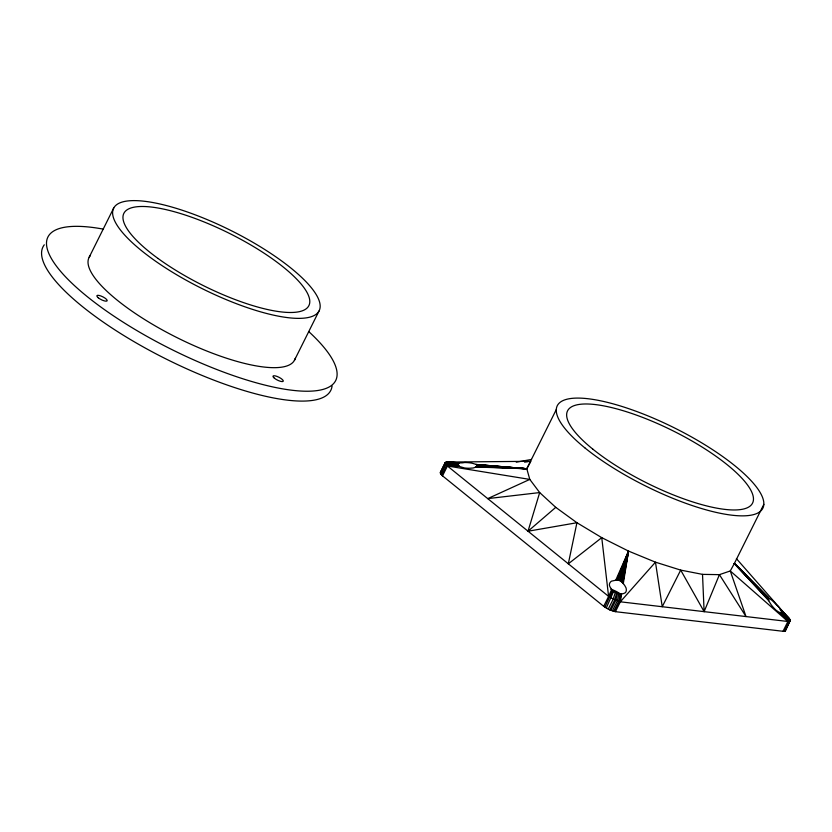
<?xml version="1.0" encoding="UTF-8"?>
<svg xmlns="http://www.w3.org/2000/svg" width="832" height="832" viewBox="0 0 832 832"><rect width="100%" height="100%" fill="white"/><g stroke="black" fill="none" stroke-linecap="round" stroke-linejoin="round"><path stroke-width="1.25" d="M556.286 409.594L526.791 468.749L529.797 479.409L539.687 492.575L555.755 507.354L576.93 522.725L601.754 537.649L628.545 551.096L655.47 562.172L680.701 570.107L702.52 574.371L719.42 574.652L730.278 570.96L734.334 563.524L768.508 597.792L768.737 600.746L771.17 604.75A10.629 2.818 49.4 0 0 776.235 610.345C785.429 617.261 780.53 607.63 776.547 604.947A10.629 1.83 48.1 0 0 771.451 599.903L768.882 598.208L734.334 563.524L763.828 504.358M781.019 610.293L790.379 620.131L785.481 630.729L784.014 631.394L615.43 611.676L609.773 609.929L603.689 606.31L441.834 475.29L440.315 472.389L445.234 462.53C451.329 460.762 458.245 463.986 464.651 462.519A10.629 2.746 3.7 0 1 472.15 463.226L476.486 464.516L526.791 468.749L530.847 461.313L447.658 462.051L450.195 462.353M623.282 583.669L628.545 551.096L615.742 580.226L611.562 581.131A10.629 6.604 26.2 0 0 609.398 585.312C610.927 591.063 620.121 596.398 625.435 592.634A10.629 6.49 33.3 0 0 625.945 587.694C624.062 583.918 620.682 579.124 615.742 580.226M615.43 611.676L620.339 601.806L621.566 594.256M614.63 611.551L619.549 601.692L620.901 594.1M622.856 583.076L628.545 551.096L616.772 580.112M620.173 593.84L618.675 601.494L613.756 611.354M622.398 582.504L628.545 551.096L617.812 580.102M459.43 463.05L445.234 462.53L445.13 463.206L447.429 466.014L609.783 597.334L619.549 601.692L621.234 594.183M618.977 593.434L617.25 601.068L612.331 610.927M621.618 581.745L628.545 551.096L619.174 580.424M617.708 592.894L615.722 600.506L610.813 610.366M620.755 581.142L628.545 551.096L620.152 580.778M616.814 592.54L614.682 600.07L609.773 609.929M603.689 606.31L608.598 596.45L601.754 537.649L568.308 563.836L576.93 522.725L528.018 531.232L539.687 492.575L487.718 498.618L529.797 479.409L447.429 466.014L442.51 475.873M615.503 591.885L613.132 599.321L608.213 609.18M613.798 591.001L606.226 608.078M604.874 607.194L612.612 590.366M619.549 601.692L620.339 601.806L655.47 562.172L662.23 606.726L680.701 570.107L704.122 611.645L719.42 574.652L746.013 616.564L730.278 570.96L787.904 621.483L789.911 621.338L790.4 620.87L781.758 612.019M608.598 596.45L611.572 589.701M609.783 597.334L613.049 590.606M89.18 257.234L113.755 207.938M294.424 360.329L318.999 311.033A114.847 32.427 26.5 0 0 178.526 209.05A114.847 32.427 26.5 0 0 151.611 258.378A114.847 32.427 26.5 0 0 318.999 311.033M440.211 473.065L445.13 463.206L457.725 464.058L459.254 466.419L464.339 467.917A10.629 3.734 3.7 0 0 471.869 468.073C473.221 468.437 478.982 466.222 476.486 464.516M440.627 473.959L445.546 464.09L457.964 464.807M440.814 474.209L445.723 464.35L458.12 465.015M441.834 475.29L446.753 465.431L458.765 465.93M782.995 631.342L787.904 621.483L779.927 612.851M784.014 631.394L788.923 621.535L780.697 612.789M784.992 631.207L790.379 620.131L781.737 611.406M476.85 466.097L526.791 468.749L475.977 464.454M457.808 463.486L457.725 464.058M528.018 531.232L555.755 507.354M516.256 462.176L531.523 459.441M441.719 471.869L440.939 471.983L445.858 462.124L458.234 463.133M524.586 462.166L528.341 461.656M458.952 466.128L447.429 466.014L459.254 466.419M475.81 467.002L526.791 468.749L476.965 464.672M476.185 466.658L526.791 468.749L477.204 464.963M476.965 465.889L526.791 468.749L477.235 465.379M446.638 462.01L458.713 463.018M445.723 464.35L458.474 465.577M620.339 601.806L787.904 621.483M613.631 591.583L614.182 591.791M615.576 592.426L616.117 592.717M780.125 609.492L789.381 618.665L781.134 610.428M781.342 610.678L789.828 619.195M768.633 597.886L734.334 563.524L768.737 600.746M768.414 597.948L734.334 563.524L768.591 599.924M768.362 598.322L734.334 563.524L768.414 598.988M781.414 612.508L789.911 621.338M736.414 558.646L788.133 617.531M784.919 629.054L785.481 630.729M702.52 574.371L704.122 611.645M610.782 589.274A9.183 2.59 26.5 0 1 620.776 594.298M332.072 386.038A160.784 45.396 26.5 0 1 169.832 360.859A160.784 45.396 26.5 0 1 44.294 244.806M308.776 331.614A160.784 45.396 26.5 0 1 278.855 388.17A160.784 45.396 26.5 0 1 76.086 287.102A160.784 45.396 26.5 0 1 103.064 229.081M295.225 358.353A114.847 32.427 26.5 0 1 176.259 337.262A114.847 32.427 26.5 0 1 90.418 255.486M585.25 448.188A114.847 32.427 26.5 0 0 759.772 511.794A114.847 32.427 26.5 0 0 635.149 410.935A114.847 32.427 26.5 0 0 585.25 448.188M592.738 449.072A103.366 29.182 26.5 0 0 749.798 506.314A103.366 29.182 26.5 0 0 637.634 415.542A103.366 29.182 26.5 0 0 592.738 449.072M158.08 258.492A103.366 29.182 26.5 0 0 308.745 305.874A103.366 29.182 26.5 0 0 182.312 214.094A103.366 29.182 26.5 0 0 158.08 258.492M274.404 378.227A5.741 1.622 26.5 0 0 283.13 381.399A5.741 1.622 26.5 0 0 276.9 376.366A5.741 1.622 26.5 0 0 274.404 378.227M98.29 297.804A5.741 1.622 26.5 0 0 107.016 300.986A5.741 1.622 26.5 0 0 100.786 295.942A5.741 1.622 26.5 0 0 98.29 297.804"/></g></svg>
